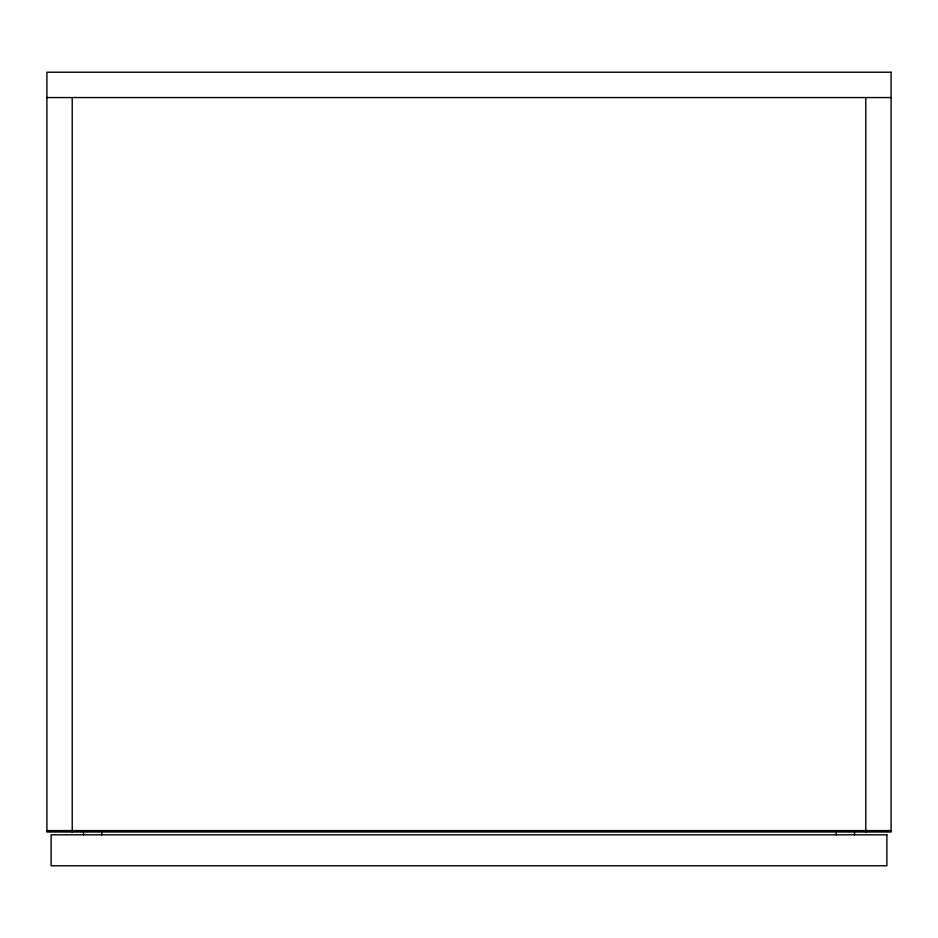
<?xml version="1.0" encoding="UTF-8"?>
<svg xmlns="http://www.w3.org/2000/svg" width="938" height="938" viewBox="0 0 938 938"><rect width="100%" height="100%" fill="white"/><g stroke="black" fill="none" stroke-linecap="round" stroke-linejoin="round"><path stroke-width="1.41" d="M46.9 97.552L891.1 97.552M46.9 830.599L891.1 830.599M865.774 97.552L865.774 832.006M854.518 831.889L854.518 834.82M836.227 831.889L836.227 834.82M101.773 831.9L101.773 834.82M83.482 831.889L83.482 834.82M72.226 97.552L72.226 832.006M891.1 72.226L46.9 72.226L46.9 832.006L891.1 832.006L891.1 72.226M886.879 834.82L51.121 834.82L51.121 865.774L886.879 865.774L886.879 834.82"/></g></svg>
